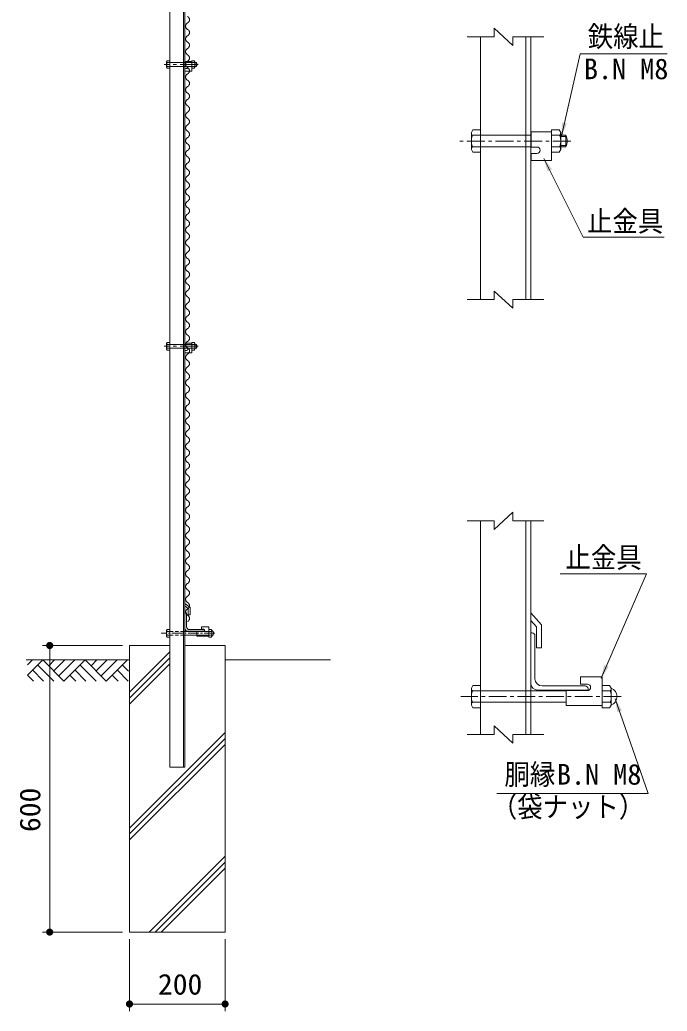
# Model space of a CAD drawing. Units: millimetres, scale not verified. Extents: x -4455 to 4455, y -3150 to 3150.
# Drawn here: x 226 to 1581, y -955 to 1120 of the extents above; entities that cross this region are included whole.
import ezdxf
from ezdxf.enums import TextEntityAlignment as Align

# ---------------------------------------------------------------- set-up
doc = ezdxf.new("R2010")
doc.units = ezdxf.units.MM
doc.header["$LTSCALE"] = 30
for name, pattern in [('DASHED', [7.5, 6, -1.5]), ('USER1', [2, 1.25, -0.25, 0.25, -0.25]), ('USER3', [0.375, 0.25, -0.125]), ('USER4', [1.125, 0.75, -0.125, 0.125, -0.125])]:
    doc.linetypes.add(name, pattern=pattern)
for name, color, linetype, lineweight in [('0-0_7詳細', 7, 'Continuous', 18), ('0-1_SUNPOU', 1, 'Continuous', 18), ('0-2_1部材', 3, 'Continuous', 18), ('0-6_5寸法', 1, 'Continuous', 18), ('0-7_GL', 7, 'Continuous', 9), ('0-8_8部品', 3, 'Continuous', 18), ('0-9_4基礎', 4, 'Continuous', 18), ('0-A_AMI', 3, 'Continuous', 18), ('0-B_2網', 4, 'Continuous', 18), ('0-C_0', 7, 'Continuous', 9)]:
    doc.layers.add(name, color=color, linetype=linetype, lineweight=lineweight)
doc.styles.add('ＭＳ ゴシック', font='')
doc.styles.get('ＭＳ ゴシック').set_extended_font_data('MS Gothic')

# ---------------------------------------------------------------- blocks, each defined once
blk = doc.blocks.new('NAMIX13')
at = {"layer": '0-A_AMI'}
for centre, start, end in [((-106.7, -200), 298.07249, 61.92751), ((106.7, -600), 118.07249, 241.92751), ((106.7, -1400), 118.07249, 241.92751), ((-106.7, -1000), 298.07249, 61.92751), ((-106.7, -1800), 298.07249, 61.92751), ((106.7, -2200), 118.07249, 241.92751), ((-106.7, -2600), 298.07249, 61.92751), ((106.7, -3000), 118.07249, 241.92751), ((106.7, -3800), 118.07249, 241.92751), ((-106.7, -3400), 298.07249, 61.92751), ((-106.7, -4200), 298.07249, 61.92751), ((106.7, -4600), 118.07249, 241.92751), ((-106.7, -5000), 298.07249, 61.92751), ((106.7, -5400), 118.07249, 241.92751), ((-106.7, -5800), 298.07249, 61.92751), ((106.7, -6200), 118.07249, 241.92751), ((106.7, -7000), 118.07249, 241.92751), ((-106.7, -6600), 298.07249, 61.92751), ((-106.7, -7400), 298.07249, 61.92751), ((106.7, -7800), 118.07249, 241.92751), ((-106.7, -8200), 298.07249, 61.92751), ((106.7, -8600), 118.07249, 241.92751)]:
    blk.add_arc(centre, 226.7, start, end, dxfattribs=at)
blk = doc.blocks.new('M1')
at = {"layer": '0-1_SUNPOU'}
blk.add_line((-7.5, 0), (-57.86, 0), dxfattribs=at)
for points in [[(0, 0), (-7.5, 0), (-7.44, 0.94)], [(0, 0), (-7.44, -0.94), (-7.5, 0)], [(0, 0), (-7.44, 0.94), (-7.26, 1.87)], [(0, 0), (-7.26, -1.87), (-7.44, -0.94)], [(0, 0), (-7.26, 1.87), (-6.97, 2.76)], [(0, 0), (-6.97, -2.76), (-7.26, -1.87)], [(0, 0), (-6.97, 2.76), (-6.57, 3.61)], [(0, 0), (-6.57, -3.61), (-6.97, -2.76)], [(0, 0), (-6.57, 3.61), (-6.07, 4.41)], [(0, 0), (-6.07, -4.41), (-6.57, -3.61)], [(0, 0), (-6.07, 4.41), (-5.47, 5.13)], [(0, 0), (-5.47, -5.13), (-6.07, -4.41)], [(0, 0), (-5.47, 5.13), (-4.78, 5.78)], [(0, 0), (-4.78, -5.78), (-5.47, -5.13)], [(0, 0), (-4.78, 5.78), (-4.02, 6.33)], [(0, 0), (-4.02, -6.33), (-4.78, -5.78)], [(0, 0), (-4.02, 6.33), (-3.19, 6.79)], [(0, 0), (-3.19, -6.79), (-4.02, -6.33)], [(0, 0), (-3.19, 6.79), (-2.32, 7.13)], [(0, 0), (-2.32, -7.13), (-3.19, -6.79)], [(0, 0), (-2.32, 7.13), (-1.41, 7.37)], [(0, 0), (-1.41, -7.37), (-2.32, -7.13)], [(0, 0), (-1.41, 7.37), (-0.47, 7.49)], [(0, 0), (-0.47, -7.49), (-1.41, -7.37)], [(0, 0), (-0.47, 7.49), (0.47, 7.49)], [(0, 0), (0.47, -7.49), (-0.47, -7.49)], [(0, 0), (0.47, 7.49), (1.41, 7.37)], [(0, 0), (1.41, 7.37), (2.32, 7.13)], [(0, 0), (2.32, 7.13), (3.19, 6.79)], [(0, 0), (3.19, 6.79), (4.02, 6.33)], [(0, 0), (4.02, 6.33), (4.78, 5.78)], [(0, 0), (4.78, 5.78), (5.47, 5.13)], [(0, 0), (5.47, 5.13), (6.07, 4.41)], [(0, 0), (6.07, 4.41), (6.57, 3.61)], [(0, 0), (6.57, 3.61), (6.97, 2.76)], [(0, 0), (6.97, 2.76), (7.26, 1.87)], [(0, 0), (7.26, 1.87), (7.44, 0.94)], [(0, 0), (7.44, 0.94), (7.5, 0)], [(0, 0), (1.41, -7.37), (0.47, -7.49)], [(0, 0), (2.32, -7.13), (1.41, -7.37)], [(0, 0), (3.19, -6.79), (2.32, -7.13)], [(0, 0), (4.02, -6.33), (3.19, -6.79)], [(0, 0), (4.78, -5.78), (4.02, -6.33)], [(0, 0), (5.47, -5.13), (4.78, -5.78)], [(0, 0), (6.07, -4.41), (5.47, -5.13)], [(0, 0), (6.57, -3.61), (6.07, -4.41)], [(0, 0), (6.97, -2.76), (6.57, -3.61)], [(0, 0), (7.26, -1.87), (6.97, -2.76)], [(0, 0), (7.44, -0.94), (7.26, -1.87)], [(0, 0), (7.5, 0), (7.44, -0.94)]]:
    blk.add_solid(points, dxfattribs=at)
blk = doc.blocks.new('GL-マーク')
at = {"layer": '0-C_0', "color": 1, "lineweight": 18}
for p, q in [((-418.12, -21.21), (-396.91, 0)), ((-418.12, -63.64), (-354.48, 0)), ((-354.48, 0), (-265.86, -88.62)), ((-304.52, 0), (-329.5, -24.98)), ((-262.09, 0), (-308.29, -46.2)), ((-219.67, 0), (-287.08, -67.41)), ((-177.24, 0), (-265.86, -88.62)), ((-177.24, 0), (-88.62, -88.62)), ((-127.28, 0), (-152.26, -24.98)), ((-84.85, 0), (-131.05, -46.19)), ((-42.43, 0), (-109.83, -67.41)), ((0, 0), (-88.62, -88.62)), ((-375.7, -21.21), (-308.29, -88.62)), ((-198.45, -21.21), (-131.05, -88.62)), ((4.99, -47.42), (-21.21, -21.21)), ((-418.12, -63.64), (-393.14, -88.62)), ((-396.91, -42.43), (-350.71, -88.62)), ((-240.88, -63.64), (-215.9, -88.62)), ((-219.67, -42.43), (-173.47, -88.62)), ((-38.66, -88.62), (-63.64, -63.64)), ((3.77, -88.62), (-42.43, -42.43))]:
    blk.add_line(p, q, dxfattribs=at)

msp = doc.modelspace()

# ---------------------------------------------------------------- linework, layer by layer
at = {"layer": '0-0_7詳細', "color": 4}
for p, q in [((1258.18, 1066.82), (1219.41, 1102.82)), ((1219.41, 1084.82), (1219.41, 1102.82)), ((1219.41, 1084.82), (1162.84, 1084.82)), ((1258.18, 1084.82), (1323.45, 1084.82)), ((1258.18, 1084.82), (1258.18, 1066.82)), ((1219.41, 534.51), (1219.41, 552.51)), ((1258.18, 516.51), (1219.41, 552.51)), ((1219.41, 534.51), (1162.84, 534.51)), ((1258.18, 534.51), (1323.45, 534.51)), ((1258.18, 534.51), (1258.18, 516.51)), ((1219.41, 71.29), (1162.84, 71.29)), ((1219.41, 71.29), (1219.41, 53.29)), ((1258.18, 71.29), (1323.45, 71.29)), ((1258.18, -393.85), (1219.41, -357.85)), ((1219.41, -375.85), (1219.41, -357.85)), ((1219.41, -375.85), (1162.84, -375.85)), ((1258.18, -375.85), (1323.45, -375.85)), ((1258.18, -375.85), (1258.18, -393.85))]:
    msp.add_line(p, q, dxfattribs=at)
at = {"layer": '0-0_7詳細', "lineweight": 9}
for p, q in [((1190.61, 1084.82), (1190.61, 534.51)), ((1285.11, 1084.82), (1285.11, 534.51)), ((1295.61, 1084.82), (1295.61, 534.51)), ((1171.41, 884.38), (1174.73, 890.14)), ((1171.41, 848.86), (1171.41, 884.38)), ((1173.46, 878.62), (1190.61, 878.62)), ((1174.73, 890.14), (1190.61, 890.14)), ((1190.61, 843.1), (1190.61, 890.14)), ((1296.63, 885.58), (1296.63, 854.08)), ((1296.63, 885.58), (1339.23, 885.58)), ((1339.23, 843.1), (1339.23, 890.14)), ((1339.23, 885.58), (1339.23, 825.58)), ((1356.37, 878.62), (1339.23, 878.62)), ((1358.43, 848.86), (1358.43, 884.38)), ((1358.43, 878.62), (1369.09, 878.62)), ((1369.09, 854.62), (1369.09, 878.62)), ((1173.46, 854.62), (1190.61, 854.62)), ((1296.63, 854.08), (1308.48, 854.08)), ((1356.37, 854.62), (1339.23, 854.62)), ((1358.43, 854.62), (1369.09, 854.62)), ((1171.41, 848.86), (1174.73, 843.1)), ((1174.73, 843.1), (1190.61, 843.1)), ((1295.61, 718.27), (1295.61, 838.27)), ((1296.63, 840.58), (1308.48, 840.58)), ((1296.63, 840.58), (1296.63, 825.58)), ((1355.1, 843.1), (1339.23, 843.1)), ((1358.43, 848.86), (1355.1, 843.1)), ((1296.63, 825.58), (1339.23, 825.58)), ((1190.61, -375.85), (1190.61, 71.29)), ((1285.11, -375.85), (1285.11, 71.29)), ((1295.61, -375.85), (1295.61, 71.29)), ((1295.61, -121.26), (1318.11, -146.24)), ((1295.61, -136.95), (1307.61, -150.27)), ((1295.61, -163.14), (1295.61, -268.14)), ((1295.61, -163.14), (1298.61, -163.14)), ((1307.61, -194.18), (1307.61, -150.27)), ((1318.11, -194.18), (1318.11, -146.24)), ((1304.61, -169.14), (1304.61, -259.14)), ((1318.11, -194.18), (1307.61, -194.18)), ((1400.03, -270.46), (1400.03, -255.46)), ((1400.03, -255.46), (1445.03, -255.46)), ((1445.03, -315.46), (1445.03, -255.46)), ((1171.41, -278.74), (1174.73, -272.98)), ((1171.41, -278.74), (1171.41, -314.26)), ((1173.46, -284.5), (1190.61, -284.5)), ((1174.73, -272.98), (1190.61, -272.98)), ((1190.61, -272.98), (1190.61, -320.02)), ((1295.61, -284.5), (1370.03, -284.5)), ((1310.61, -283.14), (1415.61, -283.14)), ((1319.61, -274.14), (1409.61, -274.14)), ((1370.03, -283.96), (1414.28, -283.96)), ((1370.03, -315.46), (1370.03, -283.96)), ((1400.03, -270.46), (1414.28, -270.46)), ((1415.61, -283.14), (1415.61, -280.14)), ((1445.03, -272.98), (1445.03, -320.02)), ((1460.91, -272.98), (1445.03, -272.98)), ((1462.18, -284.5), (1445.03, -284.5)), ((1464.23, -278.74), (1460.91, -272.98)), ((1464.23, -278.74), (1464.23, -314.26)), ((1173.46, -308.5), (1190.61, -308.5)), ((1295.61, -308.5), (1370.03, -308.5)), ((1462.18, -308.5), (1445.03, -308.5)), ((1171.41, -314.26), (1174.73, -320.02)), ((1174.73, -320.02), (1190.61, -320.02)), ((1370.03, -315.46), (1445.03, -315.46)), ((1460.91, -320.02), (1445.03, -320.02)), ((1464.23, -314.26), (1460.91, -320.02))]:
    msp.add_line(p, q, dxfattribs=at)
at = {"layer": '0-0_7詳細', "color": 3, "linetype": 'DASHED'}
for p, q in [((1190.61, 878.62), (1296.63, 878.62)), ((1190.61, 854.62), (1296.63, 854.62)), ((1190.61, -284.5), (1295.61, -284.5)), ((1190.61, -308.5), (1295.61, -308.5))]:
    msp.add_line(p, q, dxfattribs=at)
at = {"layer": '0-0_7詳細', "color": 1}
for p, q in [((1358.43, 876.22), (1370.3, 876.22)), ((1358.43, 857.02), (1370.3, 857.02))]:
    msp.add_line(p, q, dxfattribs=at)
at = {"layer": '0-0_7詳細', "color": 1, "linetype": 'USER1'}
for p, q in [((1379.48, 866.62), (1142.99, 866.62)), ((1485.29, -296.5), (1149.04, -296.5))]:
    msp.add_line(p, q, dxfattribs=at)
at = {"layer": '0-0_7詳細', "lineweight": 9}
for points in [[(1581.27, 1049.48), (1398.93, 1049.48), (1360.27, 876.98)], [(1358.43, 884.38), (1355.1, 890.14), (1339.23, 890.14)], [(1574.86, 665.43), (1405.45, 665.43), (1322.94, 830.28)]]:
    msp.add_lwpolyline(points, dxfattribs=at)
at = {"layer": '0-0_7詳細', "color": 4}
msp.add_lwpolyline([(1258.18, 71.29), (1258.18, 89.29), (1219.41, 53.29)], dxfattribs=at)
at = {"layer": '0-0_7詳細', "color": 1}
for points in [[(1357.25, -39.21), (1537.79, -39.21), (1443.07, -257.76)], [(1224.54, -499.56), (1541.52, -499.56), (1472.44, -301.09)]]:
    msp.add_lwpolyline(points, dxfattribs=at)
at = {"layer": '0-0_7詳細', "lineweight": 9}
for centre, radius, start, end in [((1180.49, 884.38), 9.09, 180, 219.3382), ((1207.41, 866.62), 36, 160.52878, 199.47122), ((1349.34, 884.38), 9.09, 320.6618, 0), ((1322.43, 866.62), 36, 340.52878, 19.47122), ((1348.3, 866.62), 24, 330, 30), ((1180.49, 848.86), 9.09, 140.6618, 180), ((1308.48, 847.33), 6.75, 270, 90), ((1349.34, 848.86), 9.09, 0, 39.3382), ((1298.61, -169.14), 6, 0, 90), ((1310.61, -268.14), 15, 180, 270), ((1319.61, -259.14), 15, 180, 270), ((1180.49, -278.74), 9.09, 180, 219.3382), ((1207.41, -296.5), 36, 160.52878, 199.47122), ((1409.61, -280.14), 6, 0, 90), ((1414.28, -277.21), 6.75, 270, 90), ((1428.23, -296.5), 36, 340.52878, 19.47122), ((1455.15, -278.74), 9.09, 320.6618, 0), ((1457.41, -296.5), 19.02, 291.00774, 68.99226), ((1180.49, -314.26), 9.09, 140.6618, 180), ((1455.15, -314.26), 9.09, 0, 39.3382)]:
    msp.add_arc(centre, radius, start, end, dxfattribs=at)
at = {"layer": '0-0_7詳細'}
for points in [[(1359.84, 875.03), (1361.31, 905.44), (1371.48, 903.17)], [(1322.04, 832.07), (1340.13, 807.57), (1330.81, 802.91)]]:
    msp.add_solid(points, dxfattribs=at)
at = {"layer": '0-0_7詳細', "color": 1}
for points in [[(1442.27, -259.59), (1449.42, -230), (1458.98, -234.14)], [(1471.78, -299.2), (1486.56, -325.82), (1476.72, -329.25)]]:
    msp.add_solid(points, dxfattribs=at)
at = {"layer": '0-2_1部材', "color": 7, "lineweight": 9}
for p, q in [((539.94, 1625.42), (539.94, -444.58)), ((571.94, 1500.59), (571.94, -444.58)), ((571.94, 953.66), (571.94, -113.9)), ((571.94, -101.61), (582.94, -110.11)), ((571.94, -106.67), (578.94, -112.08)), ((571.94, -153.95), (571.94, -119.58)), ((571.94, -119.58), (573.06, -119.58)), ((575.31, -150.58), (575.31, -121.83)), ((578.94, -125.08), (578.94, -112.08)), ((582.94, -125.08), (582.94, -110.11)), ((582.94, -125.08), (578.94, -125.08)), ((611.94, -159.58), (577.56, -159.58)), ((609.69, -156.2), (580.94, -156.2)), ((611.94, -159.58), (611.94, -158.45)), ((539.94, -444.58), (571.94, -444.58))]:
    msp.add_line(p, q, dxfattribs=at)
at = {"layer": '0-2_1部材'}
msp.add_line((568.94, 1625.42), (568.94, -444.58), dxfattribs=at)
at = {"layer": '0-2_1部材', "color": 7, "lineweight": 9}
for centre, radius, start, end in [((573.06, -121.83), 2.25, 0, 90), ((577.56, -153.95), 5.62, 180, 270), ((580.94, -150.58), 5.62, 180, 270), ((609.69, -158.45), 2.25, 0, 90)]:
    msp.add_arc(centre, radius, start, end, dxfattribs=at)
at = {"layer": '0-6_5寸法'}
for p, q in [((440.94, -189.58), (273.77, -189.58)), ((288.77, -219.58), (288.77, -759.58)), ((440.94, -789.58), (273.77, -789.58)), ((455.94, -804.58), (455.94, -955.16)), ((655.94, -804.58), (655.94, -955.16)), ((485.94, -940.16), (625.94, -940.16))]:
    msp.add_line(p, q, dxfattribs=at)
at = {"layer": '0-7_GL'}
for p, q in [((239.41, -219.58), (455.94, -219.58)), ((655.94, -219.58), (876.63, -219.58))]:
    msp.add_line(p, q, dxfattribs=at)
at = {"layer": '0-8_8部品', "color": 1, "linetype": 'USER1'}
for p, q in [((599.56, 1026.85), (528.72, 1026.85)), ((599.56, 436.85), (528.72, 436.85))]:
    msp.add_line(p, q, dxfattribs=at)
at = {"layer": '0-8_8部品'}
for p, q in [((533.54, 1032.77), (534.65, 1034.69)), ((533.54, 1020.93), (533.54, 1032.77)), ((534.22, 1030.85), (539.94, 1030.85)), ((534.22, 1022.85), (539.94, 1022.85)), ((534.65, 1034.69), (539.94, 1034.69)), ((539.94, 1019.01), (539.94, 1034.69)), ((571.94, 1033.17), (571.94, 1022.67)), ((571.94, 1033.17), (586.14, 1033.17)), ((571.94, 1022.67), (575.89, 1022.67)), ((571.94, 1018.17), (575.89, 1018.17)), ((571.94, 1018.17), (571.94, 1013.17)), ((586.14, 1019.01), (586.14, 1034.69)), ((586.14, 1033.17), (586.14, 1013.17)), ((591.85, 1030.85), (586.14, 1030.85)), ((591.85, 1022.85), (586.14, 1022.85)), ((591.43, 1019.01), (586.14, 1019.01)), ((592.54, 1020.93), (591.43, 1019.01)), ((592.54, 1020.93), (592.54, 1032.77)), ((592.54, 1030.85), (596.09, 1030.85)), ((592.54, 1030.05), (596.49, 1030.05)), ((592.54, 1023.65), (596.49, 1023.65)), ((592.54, 1022.85), (596.09, 1022.85)), ((596.09, 1022.85), (596.09, 1030.85)), ((571.94, 1013.17), (586.14, 1013.17)), ((533.54, 442.77), (534.65, 444.69)), ((533.54, 430.93), (533.54, 442.77)), ((534.22, 440.85), (539.94, 440.85)), ((534.65, 444.69), (539.94, 444.69)), ((539.94, 429.01), (539.94, 444.69)), ((571.94, 443.17), (586.14, 443.17)), ((586.14, 429.01), (586.14, 444.69)), ((586.14, 443.17), (586.14, 423.17)), ((591.85, 440.85), (586.14, 440.85)), ((592.54, 430.93), (592.54, 442.77)), ((592.54, 440.85), (596.09, 440.85)), ((592.54, 440.05), (596.49, 440.05)), ((596.09, 432.85), (596.09, 440.85)), ((534.22, 432.85), (539.94, 432.85)), ((571.94, 432.67), (575.89, 432.67)), ((571.94, 428.17), (575.89, 428.17)), ((571.94, 428.17), (571.94, 423.17)), ((571.94, 423.17), (586.14, 423.17)), ((591.85, 432.85), (586.14, 432.85)), ((591.43, 429.01), (586.14, 429.01)), ((592.54, 430.93), (591.43, 429.01)), ((592.54, 433.65), (596.49, 433.65)), ((592.54, 432.85), (596.09, 432.85)), ((533.54, -158.11), (534.65, -156.19)), ((533.54, -169.95), (533.54, -158.11)), ((534.22, -160.03), (539.94, -160.03)), ((534.65, -156.19), (539.94, -156.19)), ((539.94, -171.87), (539.94, -156.19)), ((567.03, -160.03), (621.75, -160.03)), ((596.75, -159.85), (611.5, -159.85)), ((596.75, -170.35), (596.75, -159.85)), ((606.75, -150.35), (621.75, -150.35)), ((606.75, -155.35), (606.75, -150.35)), ((606.75, -155.35), (611.5, -155.35)), ((621.75, -170.35), (621.75, -150.35)), ((621.75, -156.19), (621.75, -171.87)), ((627.46, -160.03), (621.75, -160.03)), ((628.15, -158.11), (628.15, -169.95)), ((534.22, -168.03), (539.94, -168.03)), ((571.94, -168.03), (621.65, -168.03)), ((596.75, -170.35), (621.75, -170.35)), ((627.46, -168.03), (621.75, -168.03)), ((627.04, -171.87), (621.75, -171.87)), ((628.15, -169.95), (627.04, -171.87))]:
    msp.add_line(p, q, dxfattribs=at)
at = {"layer": '0-8_8部品', "linetype": 'DASHED'}
for p, q in [((539.94, 1030.85), (586.14, 1030.85)), ((539.94, 1022.85), (586.14, 1022.85)), ((539.94, 440.85), (586.14, 440.85)), ((539.94, 432.85), (586.14, 432.85)), ((596.75, -168.35), (621.75, -168.35))]:
    msp.add_line(p, q, dxfattribs=at)
at = {"layer": '0-8_8部品', "color": 1, "linetype": 'USER4'}
msp.add_line((634.65, -164.03), (522.18, -164.03), dxfattribs=at)
at = {"layer": '0-8_8部品', "linetype": 'USER3'}
for p, q in [((539.94, -160.03), (571.94, -160.03)), ((539.94, -168.03), (571.94, -168.03))]:
    msp.add_line(p, q, dxfattribs=at)
at = {"layer": '0-8_8部品'}
for points in [[(533.54, 1020.93), (534.65, 1019.01), (539.94, 1019.01)], [(592.54, 1032.77), (591.43, 1034.69), (586.14, 1034.69)], [(592.54, 442.77), (591.43, 444.69), (586.14, 444.69)], [(533.54, 430.93), (534.65, 429.01), (539.94, 429.01)], [(628.15, -158.11), (627.04, -156.19), (621.75, -156.19)], [(533.54, -169.95), (534.65, -171.87), (539.94, -171.87)]]:
    msp.add_lwpolyline(points, dxfattribs=at)
for centre, radius, start, end in [((536.57, 1032.77), 3.03, 180, 219.3382), ((545.54, 1026.85), 12, 160.52878, 199.47122), ((536.57, 1020.93), 3.03, 140.6618, 180), ((575.89, 1020.42), 2.25, 270, 90), ((589.51, 1032.77), 3.03, 320.6618, 0), ((580.54, 1026.85), 12, 340.52878, 19.47122), ((589.51, 1020.93), 3.03, 0, 39.3382), ((589.16, 1026.85), 8, 330, 30), ((536.57, 442.77), 3.03, 180, 219.3382), ((545.54, 436.85), 12, 160.52878, 199.47122), ((589.51, 442.77), 3.03, 320.6618, 0), ((580.54, 436.85), 12, 340.52878, 19.47122), ((589.16, 436.85), 8, 330, 30), ((536.57, 430.93), 3.03, 140.6618, 180), ((575.89, 430.42), 2.25, 270, 90), ((589.51, 430.93), 3.03, 0, 39.3382), ((536.57, -158.11), 3.03, 180, 219.3382), ((545.54, -164.03), 12, 160.52878, 199.47122), ((611.5, -157.6), 2.25, 270, 90), ((625.12, -158.11), 3.03, 320.6618, 0), ((616.15, -164.03), 12, 340.52878, 19.47122), ((624.99, -164.03), 6.71, 298.05542, 61.94458), ((536.57, -169.95), 3.03, 140.6618, 180), ((625.12, -169.95), 3.03, 0, 39.3382)]:
    msp.add_arc(centre, radius, start, end, dxfattribs=at)
at = {"layer": '0-9_4基礎', "color": 7, "lineweight": 9}
for p, q in [((455.94, -189.58), (539.94, -189.58)), ((571.94, -189.58), (655.94, -189.58)), ((655.94, -189.58), (655.94, -789.58))]:
    msp.add_line(p, q, dxfattribs=at)
at = {"layer": '0-9_4基礎'}
for p, q in [((455.94, -287.07), (539.94, -203.07)), ((455.94, -299.57), (539.94, -215.57)), ((455.94, -312.07), (539.94, -228.07)), ((455.94, -571.67), (655.94, -371.67)), ((455.94, -584.17), (655.94, -384.17)), ((455.94, -596.67), (655.94, -396.67)), ((497.33, -789.58), (655.94, -630.97)), ((509.83, -789.58), (655.94, -643.47)), ((522.33, -789.58), (655.94, -655.97))]:
    msp.add_line(p, q, dxfattribs=at)
at = {"layer": '0-9_4基礎', "color": 7, "lineweight": 9}
msp.add_lwpolyline([(455.94, -189.58), (455.94, -789.58), (655.94, -789.58)], dxfattribs=at)
at = {"layer": '0-A_AMI'}
for centre, start, end in [((573.82, 213.82), 298.07249, 61.92751), ((580.93, 200.48), 118.07249, 241.92751), ((573.82, 187.15), 298.07249, 61.92751), ((580.93, 173.82), 118.07249, 241.92751), ((573.82, 160.48), 298.07249, 61.92751), ((580.93, 147.15), 118.07249, 241.92751), ((580.93, 120.48), 118.07249, 241.92751), ((573.82, 133.82), 298.07249, 61.92751), ((573.82, 107.15), 298.07249, 61.92751), ((580.93, 93.82), 118.07249, 241.92751), ((573.82, 80.48), 298.07249, 61.92751), ((580.93, 67.15), 118.07249, 241.92751), ((573.82, 53.82), 298.07249, 61.92751), ((573.82, 27.15), 298.07249, 61.92751), ((580.93, 13.82), 118.07249, 241.92751), ((573.82, 0.48), 298.07249, 61.92751), ((580.93, -12.85), 118.07249, 241.92751), ((573.82, -26.18), 298.07249, 61.92751), ((580.93, -39.52), 118.07249, 241.92751), ((580.93, -66.18), 118.07249, 241.92751), ((573.82, -52.85), 298.07249, 61.92751), ((573.82, -79.52), 298.07249, 61.92751), ((580.93, -92.85), 118.07249, 241.92751), ((573.82, -106.18), 298.07249, 61.92751), ((580.93, -119.52), 118.07249, 241.92751), ((573.82, -132.85), 298.07249, 61.92751)]:
    msp.add_arc(centre, 7.56, start, end, dxfattribs=at)
at = {"layer": '0-B_2網', "color": 3}
for centre, start, end in [((580.93, 227.15), 118.07249, 241.92751), ((573.82, 240.48), 298.07249, 61.92751), ((580.93, 40.48), 118.07249, 241.92751)]:
    msp.add_arc(centre, 7.56, start, end, dxfattribs=at)

# ---------------------------------------------------------------- block references
at = {"layer": '0-2_1部材', "xscale": 0.03333333, "yscale": 0.03333333}
for p in [(577.38, 1127.15), (577.38, 833.82), (577.38, 540.48)]:
    msp.add_blockref('NAMIX13', p, dxfattribs=at)
at = {"layer": '0-6_5寸法'}
for p, rotation in [((288.77, -189.58), 90), ((288.77, -789.58), 270), ((455.94, -940.16), 180)]:
    msp.add_blockref('M1', p, dxfattribs=dict(at, rotation=rotation))
msp.add_blockref('M1', (655.94, -940.16), dxfattribs=at)
at = {"layer": '0-7_GL', "xscale": 0.5, "yscale": 0.5}
msp.add_blockref('GL-マーク', (451.44, -219.58), dxfattribs=at)

# ---------------------------------------------------------------- texts
at = {"layer": '0-0_7詳細', "color": 3, "style": 'ＭＳ ゴシック', "width": 0.9}
for s, p in [('鉄線止', (1415.01, 1050.93)), ('止金具', (1413.49, 664.14)), ('止金具', (1368.41, -39.72)), ('胴縁', (1240.62, -493.91)), ('（袋ナット）', (1214.23, -561.78))]:
    msp.add_text(s, height=43.33, dxfattribs=at).set_placement(p, align=Align.BOTTOM_LEFT)
at = {"layer": '0-0_7詳細', "color": 3, "style": 'ＭＳ ゴシック'}
for p in [(1407.02, 983.07), (1350.51, -493.91)]:
    msp.add_text('B.N M8', height=43.33, dxfattribs=at).set_placement(p, align=Align.BOTTOM_LEFT)
at = {"layer": '0-6_5寸法', "color": 3, "style": 'ＭＳ ゴシック', "width": 1.05}
msp.add_text('600', height=43.33, rotation=90, dxfattribs=at).set_placement((282.1, -580.08), align=Align.BOTTOM_LEFT)
msp.add_text('200', height=43.33, dxfattribs=at).set_placement((515.44, -933.48), align=Align.BOTTOM_LEFT)

doc.saveas('drawing.dxf')
